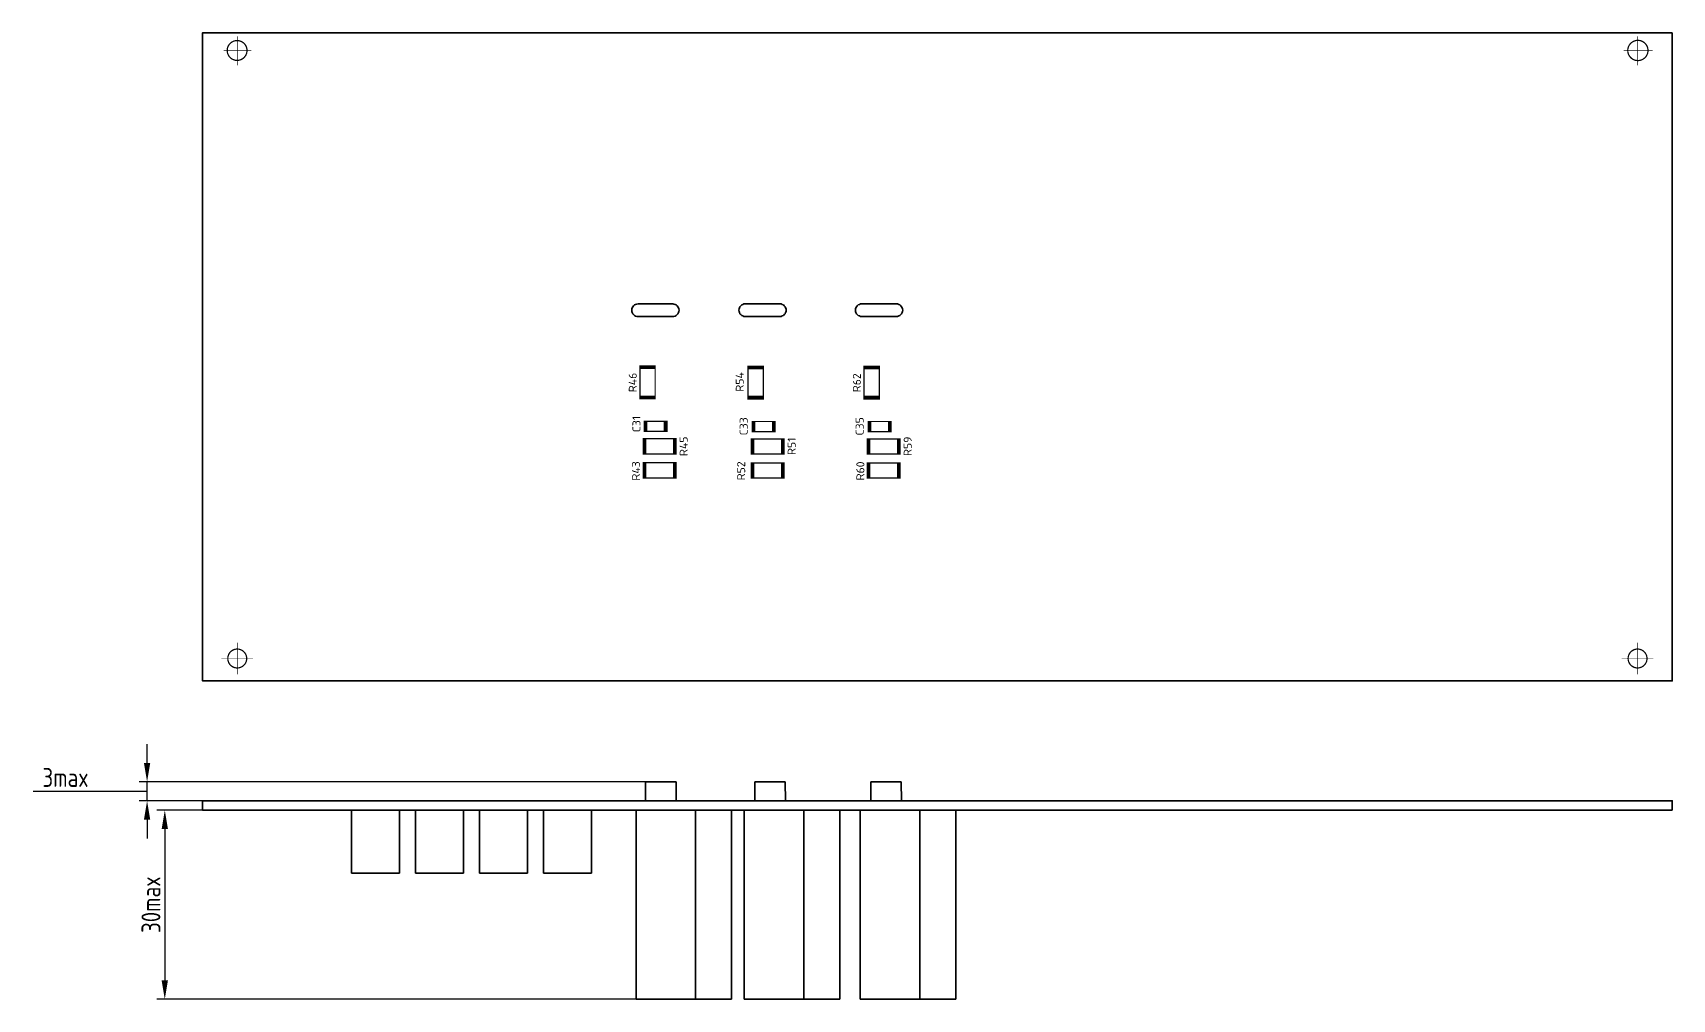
# Model space of a CAD drawing. Header units: millimetres. Extents: x 48 to 829, y 348 to 719.
# Drawn here: x 47.8 to 308, y 477.5 to 630.9 of the extents above; entities that cross this region are included whole.
import ezdxf
from ezdxf.enums import TextEntityAlignment as Align

# ---------------------------------------------------------------- set-up
doc = ezdxf.new("R2010")
doc.units = ezdxf.units.MM
for name, color, linetype, lineweight in [('BOARD', 173, 'Continuous', 35), ('BOTTOM', 7, 'Continuous', 35), ('TOP', 7, 'Continuous', 35)]:
    doc.layers.add(name, color=color, linetype=linetype, lineweight=lineweight)
doc.layers.add('РАЗМЕРЫ', color=7, linetype='Continuous')
doc.styles.get("Standard").update_dxf_attribs({"font": 'txt.shx'})
doc.styles.add('ГОСТ 2.304', font='CS_Gost2304.shx')
doc.dimstyles.new('ЕСКД', dxfattribs={"dimscale": 0, "dimtxt": 3, "dimasz": 3, "dimexe": 1.25, "dimexo": 0, "dimtad": 1, "dimtoh": 1, "dimdec": 3, "dimrnd": 0.5, "dimtxsty": 'ГОСТ 2.304', "dimcen": 5, "dimadec": 3, "dimazin": 2, "dimtfac": 0.75, "dimtdec": 4, "dimtmove": 1, "dimatfit": 3, "dimfxl": 1, "dimtolj": 1, "dimarcsym": 0})

# ---------------------------------------------------------------- blocks, each defined once
blk = doc.blocks.new('*D52')
at = {"layer": 'Defpoints', "color": 0}
for p in [(74.75, 507.5), (68.75, 477.5), (143.56, 477.5)]:
    blk.add_point(p, dxfattribs=at)
at = {"layer": 'РАЗМЕРЫ', "color": 0, "lineweight": -2}
for p, q in [((74.75, 507.5), (67.5, 507.5)), ((68.75, 504.5), (68.75, 480.5)), ((143.56, 477.5), (67.5, 477.5))]:
    blk.add_line(p, q, dxfattribs=at)
at = {"layer": 'РАЗМЕРЫ', "color": 0}
for points in [[(69.25, 504.5), (68.25, 504.5), (68.75, 507.5)], [(68.25, 480.5), (69.25, 480.5), (68.75, 477.5)]]:
    blk.add_solid(points, dxfattribs=at)
at = {"layer": 'РАЗМЕРЫ', "color": 0, "insert": (66.56, 492.5), "char_height": 3, "attachment_point": 5, "rotation": 90, "style": 'ГОСТ 2.304'}
blk.add_mtext('\\A1;30max', dxfattribs=at)
blk = doc.blocks.new('*D53')
at = {"layer": 'Defpoints', "color": 0}
for p in [(65.94, 512), (145.06, 512), (74.75, 509)]:
    blk.add_point(p, dxfattribs=at)
at = {"layer": 'РАЗМЕРЫ', "color": 0, "lineweight": -2}
for p, q in [((65.94, 515), (65.94, 518)), ((47.88, 510.5), (58.13, 510.5)), ((58.13, 510.5), (65.94, 510.5)), ((145.06, 512), (64.69, 512)), ((65.94, 509), (65.94, 512)), ((74.75, 509), (64.69, 509)), ((65.94, 506), (65.94, 503))]:
    blk.add_line(p, q, dxfattribs=at)
at = {"layer": 'РАЗМЕРЫ', "color": 0}
for points in [[(65.44, 515), (66.44, 515), (65.94, 512)], [(66.44, 506), (65.44, 506), (65.94, 509)]]:
    blk.add_solid(points, dxfattribs=at)
at = {"layer": 'РАЗМЕРЫ', "color": 0, "insert": (53, 512.69), "char_height": 3, "attachment_point": 5, "style": 'ГОСТ 2.304'}
blk.add_mtext('\\A1;3max', dxfattribs=at)

msp = doc.modelspace()

# ---------------------------------------------------------------- linework, layer by layer
at = {"layer": 'BOARD'}
for points in [[(308, 630.87), (74.75, 630.87), (74.75, 528), (308, 528)], [(308, 507.5), (74.75, 507.5), (74.75, 509), (74.75, 509), (308, 509)]]:
    msp.add_lwpolyline(points, close=True, dxfattribs=at)
for points in [[(142.866, 586.845, -0.414214), (143.866, 587.845), (149.366, 587.845, -0.414214), (150.366, 586.845, -0.414214), (149.366, 585.845), (143.866, 585.845, -0.414214), (142.866, 586.845)], [(159.868, 586.85, -0.414214), (160.868, 587.85), (166.368, 587.85, -0.414214), (167.368, 586.85, -0.414214), (166.368, 585.85), (160.868, 585.85, -0.414214), (159.868, 586.85)], [(178.368, 586.85, -0.414214), (179.368, 587.85), (184.868, 587.85, -0.414214), (185.868, 586.85, -0.414214), (184.868, 585.85), (179.368, 585.85, -0.414214), (178.368, 586.85)]]:
    msp.add_lwpolyline(points, format="xyb", dxfattribs=at)
at = {"layer": 'BOTTOM'}
for p, q in [((145.056, 509), (145.056, 512)), ((145.056, 512), (149.891, 512)), ((149.891, 512), (149.9334, 509)), ((162.401, 509), (162.401, 512)), ((162.401, 512), (167.236, 512)), ((167.236, 512), (167.2784, 509)), ((180.816, 509), (180.816, 512)), ((180.816, 512), (185.651, 512)), ((185.651, 512), (185.6934, 509))]:
    msp.add_line(p, q, dxfattribs=at)
at = {"layer": 'BOTTOM', "const_width": 0.2}
for points in [[(80.228, 626.49, -0.999936), (80.228, 629.635, -1.000064), (80.228, 626.49)], [(302.55, 626.461, -1.000125), (302.551, 629.669, -0.999875), (302.55, 626.461)], [(80.25, 530.07, -1), (80.25, 533.07, -1), (80.25, 530.07)], [(302.5, 530.07, -1), (302.5, 533.07, -1), (302.5, 530.07)]]:
    msp.add_lwpolyline(points, format="xyb", dxfattribs=at)
at = {"layer": 'BOTTOM'}
for points, const_width in [([(80.278, 630.297), (80.278, 625.697)], 0.1), ([(302.5, 630.3), (302.5, 625.7)], 0.1), ([(78.078, 628.097), (82.478, 628.097)], 0.1), ([(300.3, 628.1), (304.9, 628.1)], 0.1), ([(144.186, 572.805), (146.586, 572.805), (146.586, 578.005), (144.186, 578.005), (144.186, 572.805)], 0.2), ([(146.586, 577.805), (144.186, 577.805)], 0.2), ([(146.586, 577.605), (144.186, 577.605)], 0.2), ([(161.331, 572.765), (163.731, 572.765), (163.731, 577.965), (161.331, 577.965), (161.331, 572.765)], 0.2), ([(163.731, 577.765), (161.331, 577.765)], 0.2), ([(163.731, 577.565), (161.331, 577.565)], 0.2), ([(179.746, 572.765), (182.146, 572.765), (182.146, 577.965), (179.746, 577.965), (179.746, 572.765)], 0.2), ([(182.146, 577.765), (179.746, 577.765)], 0.2), ([(182.146, 577.565), (179.746, 577.565)], 0.2), ([(146.586, 573.205), (144.186, 573.205)], 0.2), ([(146.586, 573.005), (144.186, 573.005)], 0.2), ([(163.731, 573.165), (161.331, 573.165)], 0.2), ([(163.731, 572.965), (161.331, 572.965)], 0.2), ([(182.146, 573.165), (179.746, 573.165)], 0.2), ([(182.146, 572.965), (179.746, 572.965)], 0.2), ([(148.056, 567.62), (148.056, 569.22), (148.256, 569.22), (148.256, 567.62), (148.456, 567.62), (148.456, 569.22), (144.856, 569.22), (144.856, 567.62), (148.456, 567.62)], 0.2), ([(145.056, 569.22), (145.056, 567.62), (145.256, 567.62), (145.256, 569.22)], 0.2), ([(165.201, 567.58), (165.201, 569.18), (165.401, 569.18), (165.401, 567.58), (165.601, 567.58), (165.601, 569.18), (162.001, 569.18), (162.001, 567.58), (165.601, 567.58)], 0.2), ([(162.201, 569.18), (162.201, 567.58), (162.401, 567.58), (162.401, 569.18)], 0.2), ([(183.616, 567.58), (183.616, 569.18), (183.816, 569.18), (183.816, 567.58), (184.016, 567.58), (184.016, 569.18), (180.416, 569.18), (180.416, 567.58), (184.016, 567.58)], 0.2), ([(180.616, 569.18), (180.616, 567.58), (180.816, 567.58), (180.816, 569.18)], 0.2), ([(144.691, 566.445), (144.691, 564.045), (149.891, 564.045), (149.891, 566.445), (144.691, 566.445)], 0.2), ([(144.891, 564.045), (144.891, 566.445)], 0.2), ([(145.091, 564.045), (145.091, 566.445)], 0.2), ([(149.491, 564.045), (149.491, 566.445)], 0.2), ([(149.691, 564.045), (149.691, 566.445)], 0.2), ([(161.836, 566.405), (161.836, 564.005), (167.036, 564.005), (167.036, 566.405), (161.836, 566.405)], 0.2), ([(162.036, 564.005), (162.036, 566.405)], 0.2), ([(162.236, 564.005), (162.236, 566.405)], 0.2), ([(166.636, 564.005), (166.636, 566.405)], 0.2), ([(166.836, 564.005), (166.836, 566.405)], 0.2), ([(180.251, 566.405), (180.251, 564.005), (185.451, 564.005), (185.451, 566.405), (180.251, 566.405)], 0.2), ([(180.451, 564.005), (180.451, 566.405)], 0.2), ([(180.651, 564.005), (180.651, 566.405)], 0.2), ([(185.051, 564.005), (185.051, 566.405)], 0.2), ([(185.251, 564.005), (185.251, 566.405)], 0.2), ([(144.691, 562.635), (144.691, 560.235), (149.891, 560.235), (149.891, 562.635), (144.691, 562.635)], 0.2), ([(144.891, 560.235), (144.891, 562.635)], 0.2), ([(145.091, 560.235), (145.091, 562.635)], 0.2), ([(149.491, 560.235), (149.491, 562.635)], 0.2), ([(149.691, 560.235), (149.691, 562.635)], 0.2), ([(161.836, 562.595), (161.836, 560.195), (167.036, 560.195), (167.036, 562.595), (161.836, 562.595)], 0.2), ([(162.036, 560.195), (162.036, 562.595)], 0.2), ([(162.236, 560.195), (162.236, 562.595)], 0.2), ([(166.636, 560.195), (166.636, 562.595)], 0.2), ([(166.836, 560.195), (166.836, 562.595)], 0.2), ([(180.251, 562.595), (180.251, 560.195), (185.451, 560.195), (185.451, 562.595), (180.251, 562.595)], 0.2), ([(180.451, 560.195), (180.451, 562.595)], 0.2), ([(180.651, 560.195), (180.651, 562.595)], 0.2), ([(185.051, 560.195), (185.051, 562.595)], 0.2), ([(185.251, 560.195), (185.251, 562.595)], 0.2), ([(80.25, 534.07), (80.25, 529.07)], 0.1), ([(302.5, 534.07), (302.5, 529.07)], 0.1), ([(77.75, 531.57), (82.75, 531.57)], 0.1), ([(300, 531.57), (305, 531.57)], 0.1)]:
    msp.add_lwpolyline(points, dxfattribs=dict(at, const_width=const_width))
at = {"layer": 'TOP'}
for p, q in [((98.396, 507.5), (98.396, 497.5)), ((106.016, 497.5), (106.016, 507.5)), ((108.556, 507.5), (108.556, 497.5)), ((116.176, 497.5), (116.176, 507.5)), ((118.716, 507.5), (118.716, 497.5)), ((126.336, 497.5), (126.336, 507.5)), ((128.876, 507.5), (128.876, 497.5)), ((136.496, 497.5), (136.496, 507.5)), ((143.561, 507.5), (143.561, 477.5)), ((153.006, 477.5), (153.006, 507.5)), ((158.721, 477.5), (158.721, 507.5)), ((160.706, 507.5), (160.706, 477.5)), ((170.151, 477.5), (170.151, 507.5)), ((175.866, 477.5), (175.866, 507.5)), ((179.121, 507.5), (179.121, 477.5)), ((188.566, 477.5), (188.566, 507.5)), ((194.281, 477.5), (194.281, 507.5)), ((98.396, 497.5), (106.016, 497.5)), ((108.556, 497.5), (116.176, 497.5)), ((118.716, 497.5), (126.336, 497.5)), ((128.876, 497.5), (136.496, 497.5)), ((143.561, 477.5), (153.006, 477.5)), ((149.276, 477.5), (158.721, 477.5)), ((160.706, 477.5), (170.151, 477.5)), ((166.421, 477.5), (175.866, 477.5)), ((179.121, 477.5), (188.566, 477.5)), ((184.836, 477.5), (194.281, 477.5))]:
    msp.add_line(p, q, dxfattribs=at)

# ---------------------------------------------------------------- texts
at = {"layer": 'BOTTOM', "width": 1.019685}
for s, p in [('R46', (143.6588, 575.3698)), ('R54', (160.6395, 575.4654)), ('R62', (179.2269, 575.322)), ('C31', (144.2469, 568.7708)), ('C33', (161.261, 568.42)), ('C35', (179.676, 568.42)), ('R45', (151.736, 565.245)), ('R51', (168.881, 565.245)), ('R59', (187.296, 565.245)), ('R43', (144.168, 561.33)), ('R52', (160.866, 561.345)), ('R60', (179.784, 561.33))]:
    msp.add_text(s, height=1.27, rotation=90, dxfattribs=at).set_placement(p, align=Align.CENTER)

# ---------------------------------------------------------------- dimensions: what is measured, and where the dimension line sits
at = {"layer": 'РАЗМЕРЫ'}
for base, p1, p2, picture, middle in [((65.9389, 512), (74.75, 509), (145.056, 512), '*D53', (57.5029, 512.6871)), ((68.75, 477.5), (74.75, 507.5), (143.561, 477.5), '*D52', (66.5629, 492.5))]:
    dim = msp.add_linear_dim(base=base, p1=p1, p2=p2, angle=90, text='<>max', dimstyle='ЕСКД', override={"dimscale": 1, "dimlfac": 1, "dimtxsty": 'ГОСТ 2.304', "dimsah": 1, "dimtolj": 1}, dxfattribs=at)
    dim.commit()
    dim.dimension.update_dxf_attribs({"geometry": picture, "text_midpoint": middle})

doc.saveas('drawing.dxf')
